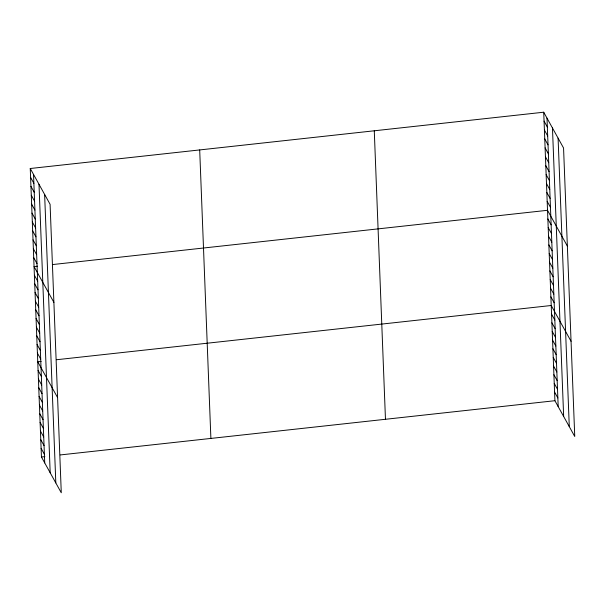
<?xml version="1.0" encoding="UTF-8"?>
<svg xmlns="http://www.w3.org/2000/svg" width="605" height="605" viewBox="0 0 605 605"><rect width="100%" height="100%" fill="white"/><g stroke="black" fill="none" stroke-linecap="round" stroke-linejoin="round"><path stroke-width="0.91" d="M30.25 168.508L50.086 204.293L61.279 492.788L41.442 456.994L30.25 168.508L543.721 112.212L563.558 148.006L574.75 436.492L554.914 400.707L543.721 112.212M37.48 266.215L34.054 266.593L53.898 302.387M52.885 264.529L547.525 210.298L567.361 246.091M41.17 361.419L37.752 361.798L57.588 397.583M56.575 359.733L551.216 305.502L571.059 341.296M41.442 456.994L44.868 456.624M60.273 454.937L554.914 400.707M544.061 121.129L547.343 127.042M544.409 130.045L547.691 135.959M544.757 138.961L548.032 144.875M545.105 147.877L548.38 153.791M545.445 156.793L548.727 162.715M545.793 165.717L549.075 171.631M546.141 174.633L549.416 180.547M546.489 183.549L549.764 189.463M546.829 192.466L550.111 198.379M547.177 201.382L550.459 207.296M547.858 218.957L551.14 224.871M548.198 227.609L551.473 233.522M548.531 236.26L551.813 242.181M548.864 244.919L552.146 250.833M549.204 253.571L552.478 259.484M549.537 262.23L552.819 268.144M549.877 270.881L553.152 276.795M550.21 279.54L553.492 285.454M550.542 288.192L553.825 294.106M550.883 296.843L554.157 302.765M551.556 314.154L554.83 320.068M551.889 322.813L555.171 328.727M552.221 331.464L555.503 337.378M552.562 340.123L555.836 346.037M552.894 348.775L556.177 354.689M553.235 357.426L556.509 363.348M553.567 366.085L556.85 371.999M553.9 374.737L557.182 380.651M554.24 383.396L557.515 389.31M554.573 392.048L557.855 397.961M30.598 177.424L33.872 183.338M30.938 186.34L34.22 192.254M31.286 195.256L34.568 201.17M31.634 204.172L34.916 210.086M31.982 213.089L35.256 219.002M32.322 222.005L35.604 227.926M32.67 230.929L35.952 236.842M33.018 239.845L36.292 245.759M33.366 248.761L36.64 254.675M33.706 257.677L36.988 263.591M34.394 275.245L37.669 281.166M34.727 283.904L38.009 289.818M35.06 292.555L38.342 298.469M35.4 301.214L38.675 307.128M35.733 309.866L39.015 315.78M36.073 318.525L39.348 324.439M36.406 327.176L39.688 333.09M36.739 335.828L40.021 341.749M37.079 344.487L40.353 350.401M37.412 353.138L40.694 359.052M38.085 370.449L41.367 376.363M38.417 379.108L41.7 385.022M38.758 387.76L42.032 393.673M39.091 396.411L42.373 402.333M39.431 405.07L42.705 410.984M39.764 413.722L43.046 419.636M40.096 422.381L43.378 428.295M40.437 431.032L43.711 436.946M40.769 439.691L44.052 445.605M41.11 448.343L44.384 454.257M558.09 138.144L569.282 426.638M552.463 127.988L563.656 416.474M546.996 118.126L558.188 406.62M374.276 130.786L385.468 419.28M199.695 149.927L210.888 438.421M44.626 194.439L55.819 482.926M38.992 184.283L50.185 472.77M33.532 174.421L44.725 462.916"/></g></svg>
